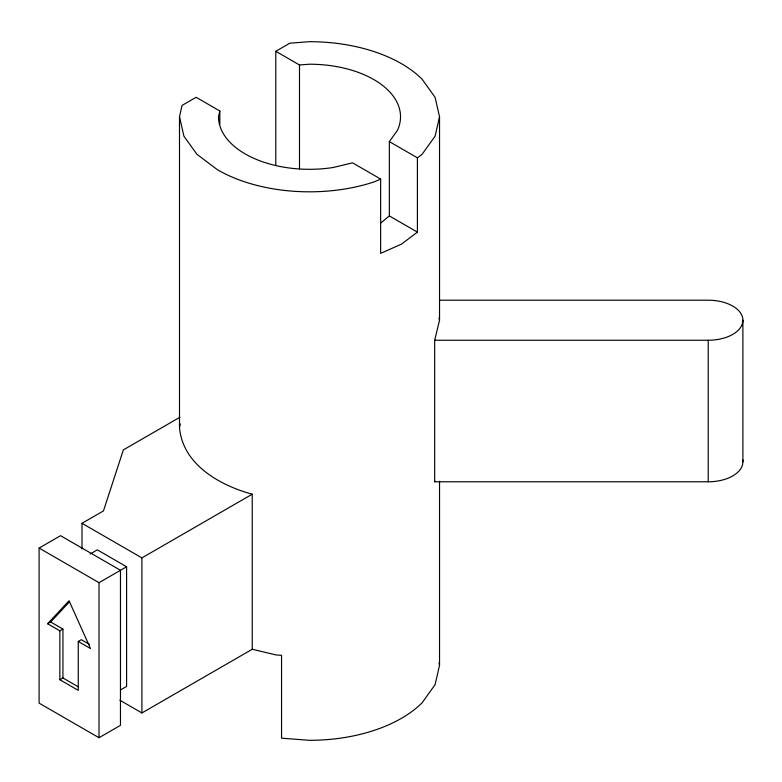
<?xml version="1.0" encoding="UTF-8"?>
<svg xmlns="http://www.w3.org/2000/svg" width="782" height="782" viewBox="0 0 782 782"><rect width="100%" height="100%" fill="white"/><g stroke="black" fill="none" stroke-linecap="round" stroke-linejoin="round"><path stroke-width="1.17" d="M39.1 548.074L39.1 703.135L99.011 737.729L120.467 725.344L120.467 570.283L60.556 535.69L39.1 548.074L99.011 582.668L126.596 566.764L126.596 686.42L120.467 689.959M99.011 737.729L99.011 582.668M141.913 712.959L141.913 557.898L252.244 494.195L252.244 649.265L141.913 712.959L119.841 700.213M252.244 494.195C219.928 485.446 182.47 464.498 179.498 427.343L179.498 116.762L182.089 105.404L196.126 97.3L219.82 110.976L219.82 124.387M275.802 164.904L275.802 51.299L289.839 43.186L309.516 41.69A130.017 75.062 0 0 1 422.114 79.226L435.095 97.33L439.533 116.762L439.533 320.229L434.675 340.248L434.675 481.79L708.228 481.79A34.672 20.019 0 0 0 742.714 459.679M299.496 168.804L299.496 64.974L275.802 51.299M219.82 110.976L218.501 116.762A91.015 52.541 0 0 0 333.064 167.514L352.574 162.851L380.638 179.058L380.638 253.368L401.449 244.15L417.412 232.137L417.412 157.827L422.114 154.289L435.095 136.185L439.533 116.762M380.619 223.144L389.348 215.93L389.348 141.62L397.422 130.359A91.015 52.541 0 0 0 309.516 64.212L299.496 64.974M252.244 649.265L275.86 654.905L281.549 655.345L281.549 738.179L309.516 740.31A130.017 75.062 0 0 0 422.114 702.774L435.095 684.67L439.533 665.238L439.533 481.262M708.228 481.79L708.228 340.248A34.672 20.019 0 0 0 742.9 320.229L742.9 461.771M179.498 427.343L180.271 423.932M434.675 481.79L435.095 481.204M59.862 630.839L47.604 623.762L69.06 600.762L90.507 648.532L78.249 641.455L78.249 690.359L59.862 679.744L59.862 630.839L62.931 629.07L62.931 677.974L78.249 686.821M47.604 623.762L50.664 621.993L69.647 601.641M179.987 417.197L123.37 449.885L103.459 510.92L82.002 523.305L82.002 548.944M90.174 553.988L97.33 549.863L126.596 566.764M78.249 641.455L81.318 639.686L89.49 644.397M59.862 679.744L62.931 677.974M380.638 179.058L374.519 181.766A130.017 75.062 0 0 1 217.582 169.841L196.917 154.289L183.926 136.185L179.498 116.762M439.562 300.21L708.228 300.21A34.672 20.019 0 0 1 742.9 320.229M434.675 340.248L708.228 340.248M389.348 141.62L417.412 157.827M389.348 215.93L417.412 232.137M82.002 523.305L141.913 557.898M50.664 621.993L62.931 629.07M439.005 317.942L439.533 320.229M439.005 662.96L439.533 665.238"/></g></svg>
